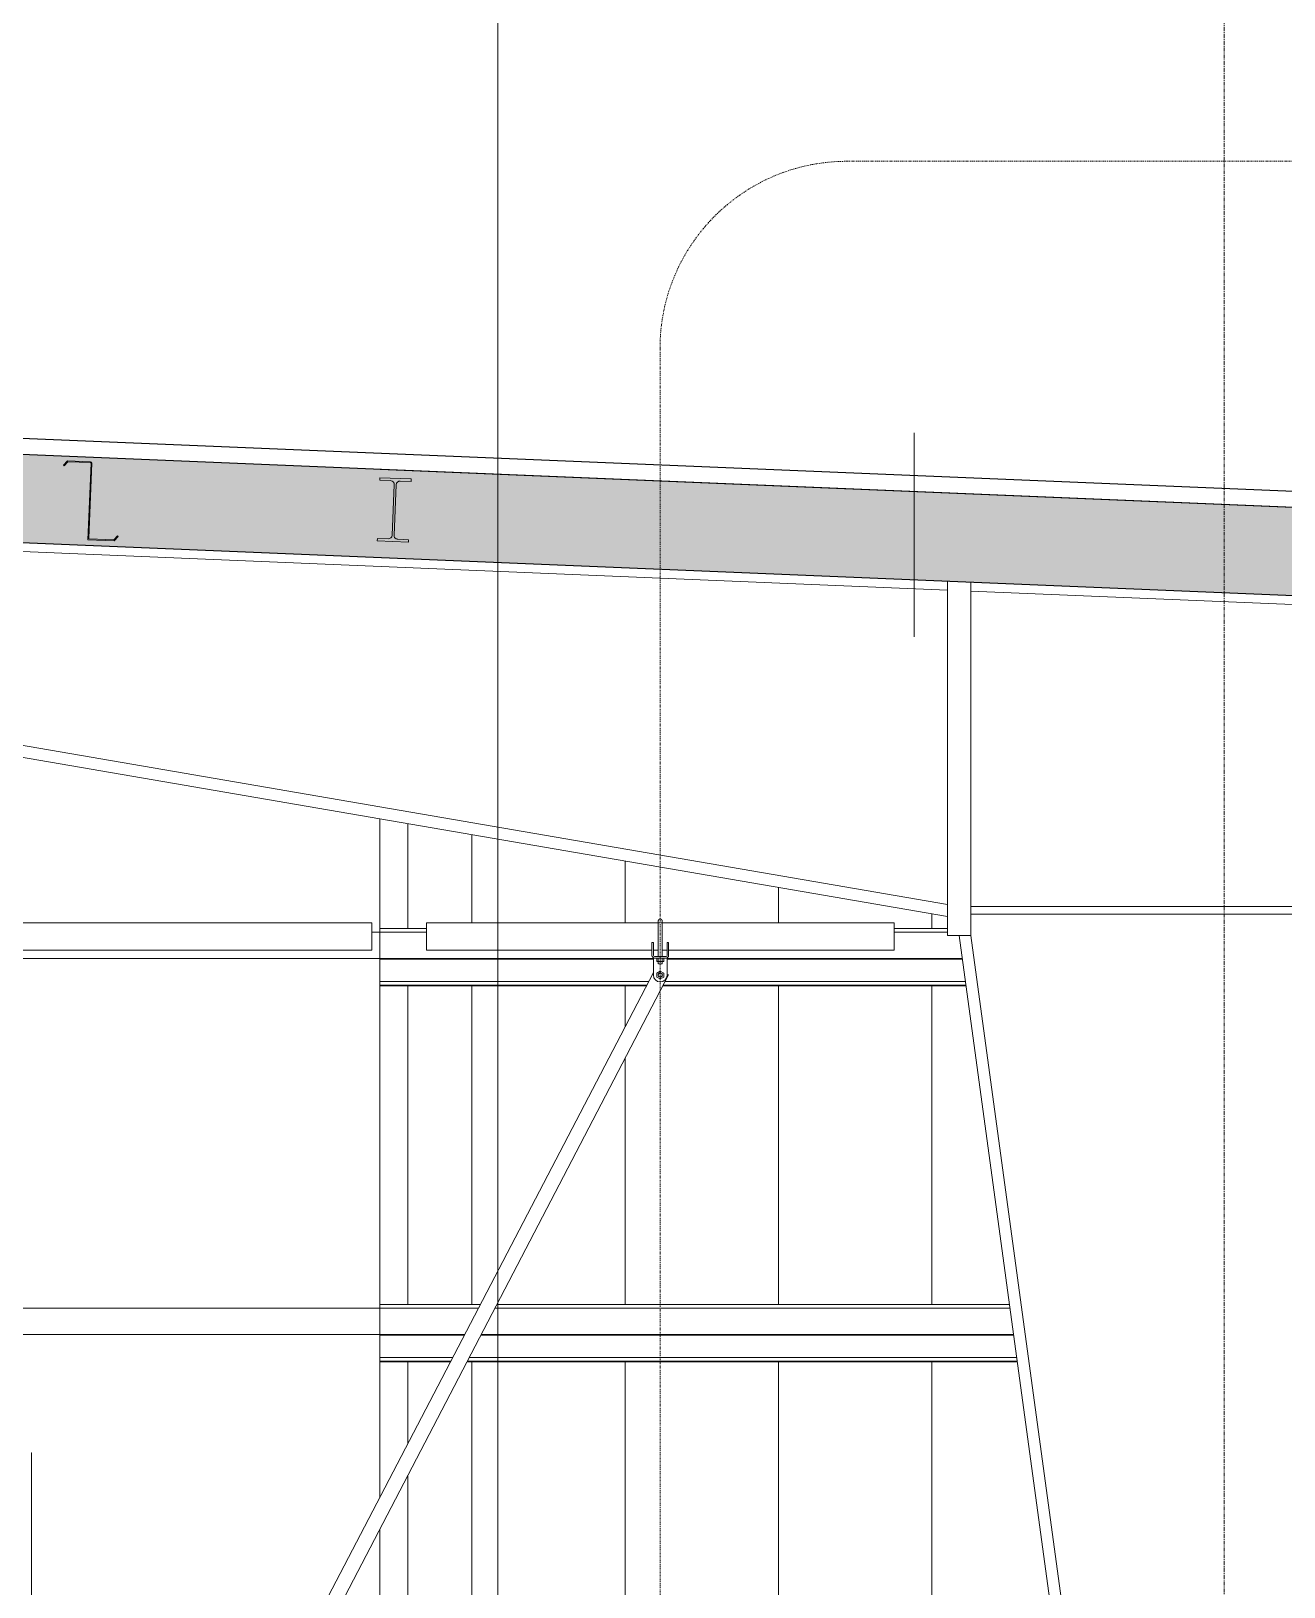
# Model space of a CAD drawing. Header units: inches. Extents: x 21408 to 98131, y -290 to 853.
# Drawn here: x 32570.8 to 32731.6, y 208.8 to 408.5 of the extents above; entities that cross this region are included whole.
import ezdxf

# ---------------------------------------------------------------- set-up
doc = ezdxf.new("R2010")
doc.units = ezdxf.units.IN
doc.header["$MEASUREMENT"] = 0
doc.linetypes.add('Dash Dot 3_16_', pattern=[0.3125, 0.1875, -0.0625, 0, -0.0625])
doc.linetypes.add('Grid Line 1_2_', pattern=[0.875, 0.5, -0.125, 0.125, -0.125])
for name, color, linetype, lineweight in [('A-ANNO-SYMB', 150, 'Continuous', 9), ('A-CLNG', 13, 'Continuous', 9), ('A-CLNG-PATT', 13, 'Continuous', 25), ('A-GLAZ-CWMG', 51, 'Continuous', 9), ('A-ROOF', 132, 'Continuous', 9), ('A-WALL', 113, 'Continuous', 9), ('A-WALL-PATT', 111, 'Continuous', 25), ('EOP-PR', 4, 'Continuous', 13), ('G-ANNO-SYMB', 111, 'Continuous', 9), ('Q-SPCQ', 91, 'Continuous', 9), ('S-BEAM', 12, 'Continuous', 9), ('S-GRID', 1, 'Continuous', 9)]:
    doc.layers.add(name, color=color, linetype=linetype, lineweight=lineweight)

# ---------------------------------------------------------------- blocks, each defined once
blk = doc.blocks.new('Basketball_Backstop-Performance_Sports_Systems-3103-Ceiling_Hung - 27_-0_ to 27_-11 7_8_-706978-Building Section - North_South looking East _ Fitness Center')
at = {"layer": 'Q-SPCQ'}
for p, q in [((22232.68, 294), (22184.79, 294)), ((22232.68, 294), (22232.68, 292.25)), ((22269.62, 294), (22239.68, 294)), ((22239.68, 292.25), (22239.68, 294)), ((22299.68, 294), (22269.79, 294)), ((22299.68, 294), (22299.68, 292.25)), ((22232.68, 292.25), (22232.68, 290.5)), ((22239.68, 290.5), (22239.68, 292.25)), ((22269.43, 292.25), (22269.43, 289.69)), ((22269.93, 289.69), (22269.93, 292.25)), ((22299.68, 292.25), (22299.68, 290.5)), ((22185.74, 290.5), (22232.68, 290.5)), ((22239.68, 290.5), (22268.62, 290.5)), ((22268.8, 291.5), (22268.62, 291.5)), ((22268.62, 291), (22268.62, 291.5)), ((22268.62, 291.5), (22268.62, 291.37)), ((22268.8, 291.5), (22268.62, 291.5)), ((22268.62, 291.35), (22268.62, 291)), ((22268.62, 289.81), (22268.62, 291)), ((22268.8, 291.37), (22268.8, 291.5)), ((22268.8, 291.5), (22268.8, 291)), ((22268.8, 291), (22268.8, 291.35)), ((22268.8, 291), (22268.8, 289.81)), ((22268.8, 290.5), (22269.46, 290.5)), ((22270.43, 289.69), (22268.93, 289.69)), ((22269.43, 290.5), (22269.43, 289.69)), ((22269.89, 290.5), (22270.55, 290.5)), ((22269.93, 289.69), (22269.93, 290.5)), ((22270.74, 291.5), (22270.55, 291.5)), ((22270.55, 291), (22270.55, 291.5)), ((22270.55, 291.5), (22270.55, 291.37)), ((22270.74, 291.5), (22270.55, 291.5)), ((22270.55, 291.35), (22270.55, 291)), ((22270.55, 291), (22270.55, 289.81)), ((22270.74, 291.37), (22270.74, 291.5)), ((22270.74, 291.5), (22270.74, 291)), ((22270.74, 291), (22270.74, 291.35)), ((22270.74, 289.81), (22270.74, 291)), ((22270.74, 290.5), (22299.68, 290.5)), ((22268.8, 287.66), (22190.51, 137.37)), ((22268.93, 289.5), (22268.8, 289.5)), ((22268.8, 289.25), (22268.8, 289.5)), ((22268.8, 289.5), (22268.8, 289.49)), ((22268.8, 288.31), (22268.8, 289.25)), ((22268.8, 288.18), (22268.8, 288.31)), ((22268.8, 287.31), (22268.8, 288.18)), ((22268.93, 289.5), (22270.43, 289.5)), ((22269.24, 289.5), (22269.24, 289.06)), ((22269.68, 289.06), (22269.24, 289.06)), ((22269.68, 287.82), (22269.24, 287.57)), ((22269.24, 287.57), (22269.24, 287.06)), ((22269.43, 289.5), (22269.43, 288.75)), ((22269.68, 288.75), (22269.44, 288.75)), ((22269.68, 289.06), (22269.68, 289.5)), ((22270.12, 289.06), (22269.68, 289.06)), ((22269.92, 288.75), (22269.68, 288.75)), ((22270.12, 287.57), (22269.68, 287.82)), ((22269.93, 288.75), (22269.93, 289.5)), ((22270.12, 289.5), (22270.12, 289.06)), ((22270.12, 287.06), (22270.12, 287.57)), ((22270.55, 289.5), (22270.43, 289.5)), ((22270.55, 289.49), (22270.55, 289.5)), ((22270.55, 289.5), (22270.55, 289.25)), ((22270.55, 289.25), (22270.55, 288.31)), ((22270.55, 288.31), (22270.55, 288.18)), ((22270.55, 288.18), (22270.55, 287.31)), ((22191.6, 135.4), (22270.75, 287.33)), ((22269.24, 287.06), (22269.68, 286.81)), ((22269.68, 286.81), (22270.12, 287.06)), ((22270.63, 287.39), (22270.75, 287.33)), ((22188.96, 226), (22188.99, 226)), ((22188.99, 128), (22188.99, 226))]:
    blk.add_line(p, q, dxfattribs=at)
at = {"layer": 'Q-SPCQ', "flags": 128}
for points in [[(22269.43, 294.25), (22269.43, 294.26), (22269.43, 294.27), (22269.43, 294.28), (22269.43, 294.29), (22269.43, 294.3), (22269.43, 294.31), (22269.44, 294.32), (22269.44, 294.33), (22269.44, 294.34), (22269.45, 294.35), (22269.45, 294.36), (22269.46, 294.37), (22269.46, 294.37), (22269.47, 294.38), (22269.47, 294.39), (22269.48, 294.4), (22269.48, 294.41), (22269.49, 294.41), (22269.5, 294.42), (22269.5, 294.43), (22269.51, 294.44), (22269.52, 294.44), (22269.53, 294.45), (22269.53, 294.45), (22269.54, 294.46), (22269.55, 294.47), (22269.56, 294.47), (22269.57, 294.48), (22269.58, 294.48), (22269.59, 294.48), (22269.6, 294.49), (22269.61, 294.49), (22269.62, 294.49), (22269.63, 294.49), (22269.64, 294.5), (22269.65, 294.5), (22269.66, 294.5), (22269.67, 294.5), (22269.68, 294.5), (22269.68, 294.5)], [(22269.43, 293.97), (22269.43, 294.01), (22269.43, 294.05), (22269.43, 294.08), (22269.43, 294.11), (22269.43, 294.14), (22269.43, 294.17), (22269.43, 294.19), (22269.43, 294.21), (22269.43, 294.22), (22269.43, 294.23), (22269.43, 294.24), (22269.43, 294.25), (22269.43, 294.25)], [(22269.43, 294.25), (22269.43, 294.25), (22269.43, 294.24), (22269.43, 294.24), (22269.43, 294.22), (22269.43, 294.21), (22269.43, 294.19), (22269.43, 294.17), (22269.43, 294.15), (22269.43, 294.12), (22269.43, 294.09), (22269.43, 294.06), (22269.43, 294.02), (22269.43, 293.99), (22269.43, 293.94), (22269.43, 293.9), (22269.43, 293.85), (22269.43, 293.81), (22269.43, 293.75), (22269.43, 293.7), (22269.43, 293.64), (22269.43, 293.58), (22269.43, 293.52), (22269.43, 293.46), (22269.43, 293.4), (22269.43, 293.33), (22269.43, 293.26), (22269.43, 293.19), (22269.43, 293.12), (22269.43, 293.05), (22269.43, 292.97), (22269.43, 292.9), (22269.43, 292.82), (22269.43, 292.75), (22269.43, 292.67), (22269.43, 292.59), (22269.43, 292.51), (22269.43, 292.43), (22269.43, 292.35), (22269.43, 292.27), (22269.43, 292.25)], [(22269.68, 294.5), (22269.69, 294.5), (22269.7, 294.5), (22269.71, 294.5), (22269.72, 294.5), (22269.73, 294.5), (22269.74, 294.49), (22269.75, 294.49), (22269.76, 294.49), (22269.77, 294.48), (22269.78, 294.48), (22269.78, 294.48), (22269.79, 294.47), (22269.8, 294.47), (22269.81, 294.46), (22269.82, 294.46), (22269.83, 294.45), (22269.84, 294.44), (22269.84, 294.44), (22269.85, 294.43), (22269.86, 294.42), (22269.86, 294.42), (22269.87, 294.41), (22269.88, 294.4), (22269.88, 294.39), (22269.89, 294.39), (22269.89, 294.38), (22269.9, 294.37), (22269.9, 294.36), (22269.91, 294.35), (22269.91, 294.34), (22269.91, 294.33), (22269.92, 294.32), (22269.92, 294.31), (22269.92, 294.3), (22269.92, 294.29), (22269.93, 294.28), (22269.93, 294.27), (22269.93, 294.26), (22269.93, 294.25), (22269.93, 294.25)], [(22269.93, 292.25), (22269.93, 292.33), (22269.93, 292.41), (22269.93, 292.49), (22269.93, 292.57), (22269.93, 292.65), (22269.93, 292.73), (22269.93, 292.8), (22269.93, 292.88), (22269.93, 292.95), (22269.93, 293.03), (22269.93, 293.1), (22269.93, 293.17), (22269.93, 293.24), (22269.93, 293.31), (22269.93, 293.38), (22269.93, 293.44), (22269.93, 293.51), (22269.93, 293.57), (22269.93, 293.63), (22269.93, 293.68), (22269.93, 293.74), (22269.93, 293.79), (22269.93, 293.84), (22269.93, 293.89), (22269.93, 293.93), (22269.93, 293.97), (22269.93, 294.01), (22269.93, 294.05), (22269.93, 294.08), (22269.93, 294.11), (22269.93, 294.14), (22269.93, 294.17), (22269.93, 294.19), (22269.93, 294.21), (22269.93, 294.22), (22269.93, 294.23), (22269.93, 294.24), (22269.93, 294.25), (22269.93, 294.25)], [(22269.93, 294.25), (22269.93, 294.25), (22269.93, 294.24), (22269.93, 294.24), (22269.93, 294.22), (22269.93, 294.21), (22269.93, 294.19), (22269.93, 294.17), (22269.93, 294.15), (22269.93, 294.12), (22269.93, 294.09), (22269.93, 294.06), (22269.93, 294.02), (22269.93, 293.99)]]:
    blk.add_lwpolyline(points, dxfattribs=at)
at = {"layer": 'Q-SPCQ'}
for centre, radius, start, end in [((22268.93, 289.81), 0.312, 180, 270), ((22268.93, 289.81), 0.125, 180, 270), ((22270.43, 289.81), 0.313, 270, 0), ((22270.43, 289.81), 0.125, 270, 0), ((22269.68, 287.31), 0.25, 0, 180), ((22269.68, 287.31), 0.25, 120, 180), ((22269.68, 287.31), 0.281, 75, 105), ((22269.68, 287.31), 0.25, 75, 105), ((22269.68, 287.31), 0.875, 180, 0), ((22269.68, 287.31), 0.281, 135, 165), ((22269.68, 287.31), 0.281, 195, 225), ((22269.68, 287.31), 0.25, 180, 195), ((22269.68, 287.31), 0.25, 180, 0), ((22269.68, 287.31), 0.25, 255, 330), ((22269.68, 287.31), 0.281, 255, 285), ((22269.68, 287.31), 0.281, 15, 45), ((22269.68, 287.31), 0.281, 315, 345), ((22269.68, 287.31), 0.25, 0, 15), ((22269.68, 287.31), 0.25, 345, 0)]:
    blk.add_arc(centre, radius, start, end, dxfattribs=at)
blk = doc.blocks.new('Rectangular Mullion - Profile_Polycarbonate_right-1528483-Building Section - North_South looking East _ Fitness Center')
at = {"layer": 'A-GLAZ-CWMG'}
for p, q in [((22237.3, 293.29), (22237.3, 306.76)), ((22237.3, 245.04), (22237.3, 285.94)), ((22237.3, 227.19), (22237.3, 237.69)), ((22237.3, 196.79), (22237.3, 223.13))]:
    blk.add_line(p, q, dxfattribs=at)
blk = doc.blocks.new('columns and girder2 - one-1334686-Building Section - North_South looking East _ Fitness Center')
at = {"layer": 'S-BEAM'}
for p, q in [((22024.63, 348.46), (22306.55, 336.72)), ((22306.55, 337.89), (22306.55, 292.37)), ((22309.55, 292.37), (22309.55, 337.76)), ((22309.55, 336.59), (22352.9, 334.78)), ((22306.55, 296.38), (22142.86, 324.52)), ((22142.77, 323.01), (22306.55, 294.85)), ((22358.05, 296.12), (22309.55, 296.12)), ((22309.55, 295.12), (22358.05, 295.12)), ((22306.55, 292.37), (22309.55, 292.37)), ((22308.04, 292.37), (22347.85, 0)), ((22349.36, 0), (22309.55, 292.37))]:
    blk.add_line(p, q, dxfattribs=at)
blk = doc.blocks.new('Girt_Z - 10_D-1351984-Building Section - North_South looking East _ Fitness Center')
at = {"layer": 'S-BEAM', "lineweight": 15}
for p, q in [((22133.68, 355.81), (22133.17, 355.26)), ((22133.25, 355.18), (22133.72, 355.7)), ((22136.61, 355.69), (22133.68, 355.81)), ((22133.72, 355.7), (22136.61, 355.58)), ((22136.68, 355.5), (22136.27, 345.69)), ((22136.39, 345.88), (22136.79, 355.49)), ((22133.17, 355.26), (22133.25, 355.18)), ((22136.27, 345.69), (22139.65, 345.55)), ((22139.6, 345.67), (22136.46, 345.8)), ((22140.07, 346.18), (22139.6, 345.67)), ((22139.65, 345.55), (22140.15, 346.11)), ((22140.15, 346.11), (22140.07, 346.18))]:
    blk.add_line(p, q, dxfattribs=at)
for centre, radius, start, end in [((22136.6, 355.5), 0.187, 357.6141, 87.6141), ((22136.6, 355.5), 0.0782, 357.6141, 85.4913), ((22136.47, 345.87), 0.0782, 177.6141, 264.5717)]:
    blk.add_arc(centre, radius, start, end, dxfattribs=at)
blk = doc.blocks.new('Girt_Z - 10_D-1223971-Building Section - North_South looking East _ Fitness Center')
at = {"layer": 'S-BEAM'}
for p, q in [((22185.09, 244.56), (22246.35, 244.56)), ((22233.68, 245.04), (22246.6, 245.04)), ((22248.47, 244.56), (22314.55, 244.56)), ((22248.72, 245.04), (22314.48, 245.04)), ((22185, 241.19), (22244.59, 241.19)), ((22233.68, 241.11), (22244.55, 241.11)), ((22246.67, 241.11), (22315.02, 241.11)), ((22246.71, 241.19), (22315.01, 241.19)), ((22233.68, 238.22), (22243.05, 238.22)), ((22233.68, 237.77), (22242.81, 237.77)), ((22233.68, 237.69), (22242.77, 237.69)), ((22244.89, 237.69), (22315.48, 237.69)), ((22244.93, 237.77), (22315.47, 237.77)), ((22245.16, 238.22), (22315.41, 238.22))]:
    blk.add_line(p, q, dxfattribs=at)
blk = doc.blocks.new('Girt_Z - 10_D-1223976-Building Section - North_South looking East _ Fitness Center')
at = {"layer": 'S-BEAM'}
for p, q in [((22104.8, 289.44), (22104.8, 292.81)), ((22104.8, 292.81), (22105.56, 292.81)), ((22112.05, 292.81), (22136.68, 292.81)), ((22232.68, 292.81), (22239.68, 292.81)), ((22233.68, 293.29), (22239.68, 293.29)), ((22299.68, 293.29), (22306.55, 293.29)), ((22299.68, 292.81), (22306.55, 292.81)), ((22104.8, 289.44), (22105.56, 289.44)), ((22112.05, 289.44), (22183.94, 289.44)), ((22185.41, 289.44), (22268.8, 289.44)), ((22233.68, 289.36), (22268.8, 289.36)), ((22270.55, 289.44), (22308.44, 289.44)), ((22270.55, 289.36), (22308.45, 289.36)), ((22233.68, 286.47), (22268.18, 286.47)), ((22233.68, 286.02), (22267.95, 286.02)), ((22233.68, 285.94), (22267.91, 285.94)), ((22270.02, 285.94), (22308.91, 285.94)), ((22270.06, 286.02), (22308.9, 286.02)), ((22270.3, 286.47), (22308.84, 286.47))]:
    blk.add_line(p, q, dxfattribs=at)
blk = doc.blocks.new('W-Wide Flange - W8X15-1528935-Building Section - North_South looking East _ Fitness Center')
at = {"layer": 'S-BEAM', "lineweight": 15}
for p, q in [((22233.7, 351.14), (22233.69, 350.83)), ((22233.69, 350.83), (22235.07, 350.77)), ((22237.71, 350.98), (22233.7, 351.14)), ((22235.55, 350.25), (22235.28, 343.77)), ((22235.53, 343.76), (22235.8, 350.24)), ((22236.31, 350.72), (22237.7, 350.66)), ((22237.7, 350.66), (22237.71, 350.98)), ((22233.38, 343.36), (22233.37, 343.04)), ((22233.37, 343.04), (22237.37, 342.87)), ((22234.76, 343.3), (22233.38, 343.36)), ((22237.39, 343.19), (22236, 343.25)), ((22237.37, 342.87), (22237.39, 343.19))]:
    blk.add_line(p, q, dxfattribs=at)
for centre, radius, start, end in [((22235.05, 350.27), 0.498, 357.6141, 87.6141), ((22236.29, 350.22), 0.497, 87.6141, 177.6141), ((22234.78, 343.79), 0.498, 267.6141, 357.6141), ((22236.02, 343.74), 0.497, 177.6141, 267.6141)]:
    blk.add_arc(centre, radius, start, end, dxfattribs=at)

msp = doc.modelspace()

# ---------------------------------------------------------------- hatches: boundary and pattern name
at = {"layer": 'A-CLNG-PATT', "lineweight": 9}
h = msp.add_hatch(dxfattribs=at)
h.set_pattern_fill('FP_31', color=256, style=0, pattern_type=2)
h.set_pattern_definition([(161.57, (22011.972, 102.96), (-7.6802237, -0.0009796), [0, -54.643, 6.067, 0]), (18.43, (22010.052, 102.96), (-7.6802237, 0.0009796), [0, -54.643, 6.067, 0]), (108.43, (22011.972, 102.96), (3.8382953, -19.2013653), [18.211, -42.499]), (71.57, (22010.052, 102.96), (3.8382953, 19.2013653), [18.211, -42.499])])
h.paths.add_polyline_path([(32752.57, 335.22), (32752.57, 346.48), (31516.94, 397.96), (31516.94, 386.7), (32641.23, 339.86)], flags=0)
at = {"layer": 'A-WALL-PATT', "lineweight": 9}
h = msp.add_hatch(dxfattribs=at)
h.set_pattern_fill('FP_37', color=256, style=0, pattern_type=2)
h.set_pattern_definition([(90, (22233.678, 0), (-19.685, 1e-15), [])])
h.paths.add_polyline_path([(32619.19, 2.24), (32620.52, 2.24), (32620.52, 4), (32619.19, 4)], flags=0)
h.paths.add_polyline_path([(32718.7, 2.24), (32729.44, 2.24), (32723.25, 47.7), (32619.19, 47.7), (32619.19, 37.12), (32641.32, 37.12), (32647.67, 37.04), (32647.76, 37.09), (32648.44, 36.98), (32648.49, 36.88), (32649.03, 36.74), (32649.44, 36), (32649.2, 35.45), (32648.28, 34.97), (32647.88, 34.94), (32646.92, 34.91), (32644.45, 34.88), (32629.16, 34.88), (32619.19, 34.87), (32619.19, 32.5), (32620.52, 32.5), (32620.52, 34.87), (32622.56, 34.87), (32622.56, 32.5), (32631.21, 32.5), (32631.25, 34.87), (32633.26, 34.87), (32633.26, 32.5), (32639.18, 32.5), (32639.18, 34.87), (32641.24, 34.87), (32641.24, 32.5), (32644.39, 32.5), (32644.45, 34.87), (32646.43, 34.87), (32646.49, 32.5), (32646.78, 32.5), (32646.79, 34.87), (32648.94, 34.87), (32648.94, 2.24), (32679.97, 2.24)], flags=0)
h.paths.add_polyline_path([(32639.18, 2.24), (32639.18, 4), (32633.26, 4), (32633.26, 2.24)], flags=0)
h.paths.add_polyline_path([(32622.56, 2.24), (32631.21, 2.24), (32631.21, 4), (32622.56, 4)], flags=0)
h.paths.add_polyline_path([(32646.78, 2.24), (32646.78, 4), (32646.43, 4), (32646.43, 2.24)], flags=0)
h.paths.add_polyline_path([(32641.24, 2.24), (32644.39, 2.24), (32644.39, 4), (32641.24, 4), (32641.24, 3.2)], flags=0)
h.paths.add_polyline_path([(32629.52, 28.5), (32631.21, 28.5), (32631.21, 31.5), (32622.56, 31.5), (32622.56, 28.5), (32628.19, 28.5)], flags=0)
h.paths.add_polyline_path([(32646.49, 28.5), (32646.78, 28.5), (32646.78, 31.5), (32646.43, 31.43), (32646.43, 28.5)], flags=0)
h.paths.add_polyline_path([(32620.3, 28.5), (32620.52, 28.5), (32620.52, 31.5), (32619.19, 31.5), (32619.19, 28.5)], flags=0)
h.paths.add_polyline_path([(32642.57, 28.5), (32644.39, 28.5), (32644.39, 31.5), (32641.24, 31.5), (32641.24, 28.5), (32641.46, 28.5)], flags=0)
h.paths.add_polyline_path([(32633.46, 28.5), (32639.18, 28.5), (32639.18, 31.5), (32633.26, 31.5), (32633.26, 28.5)], flags=0)
h.paths.add_polyline_path([(32718.7, 55.05), (32722.25, 55.05), (32716.63, 96.32), (32619.19, 96.32), (32619.19, 55.05), (32641.23, 55.05)], flags=0)
h.paths.add_polyline_path([(32641.23, 103.68), (32715.62, 103.68), (32714.69, 110.55), (32708.94, 110.61), (32703.44, 110.84), (32698.73, 111.47), (32695.54, 112.06), (32691.52, 113.12), (32687.14, 114.74), (32682.42, 116.9), (32678.66, 119.07), (32675.43, 121.38), (32672.76, 123.7), (32670.09, 126.35), (32669.09, 127.49), (32666.91, 130.39), (32665.5, 132.62), (32664.5, 134.47), (32663.14, 137.49), (32662.19, 140.51), (32662.01, 141.19), (32619.19, 141.19), (32619.19, 103.68)], flags=0)
h.paths.add_polyline_path([(32641.23, 148.54), (32660.98, 148.54), (32660.94, 149.72), (32660.94, 154.5), (32619.19, 154.5), (32619.19, 148.54)], flags=0)
h.paths.add_polyline_path([(32706.2, 172.91), (32703.95, 189.44), (32619.19, 189.44), (32619.19, 186.5), (32674.31, 186.42), (32675.86, 186.41), (32676.94, 186.5), (32679.97, 186.19), (32688.19, 183.9), (32691.6, 182.63), (32695.48, 180.78), (32699.65, 178.26), (32703.61, 175.26), (32706.04, 173.06)], flags=0)
h.paths.add_polyline_path([(32742.09, 196.3), (32750.95, 196.31), (32750.95, 237.31), (32741.44, 237.31), (32741.44, 196.31), (32742.02, 196.79), (32742.09, 196.71), (32741.6, 196.3), (32742.02, 196.3)], flags=0)
h.paths.add_polyline_path([(32690.96, 196.79), (32702.95, 196.79), (32697.38, 237.69), (32626.78, 237.69), (32619.19, 223.13), (32619.19, 196.79), (32689.93, 196.79)], flags=0)
h.paths.add_polyline_path([(32619.19, 227.19), (32624.66, 237.69), (32619.19, 237.69), (32619.19, 232.74)], flags=0)
h.paths.add_polyline_path([(32741.55, 241.3), (32750.95, 241.3), (32750.87, 285.94), (32750.8, 286.02), (32750.95, 286.15), (32750.95, 289.44), (32741.44, 289.36), (32741.44, 244.56), (32742.02, 245.04), (32742.09, 244.96), (32741.55, 244.51), (32741.51, 241.3)], flags=0)
h.paths.add_polyline_path([(32691.44, 245.04), (32696.38, 245.04), (32690.81, 285.94), (32651.91, 285.94), (32630.61, 245.04), (32690.96, 245.04)], flags=0)
h.paths.add_polyline_path([(32619.19, 245.04), (32628.49, 245.04), (32649.8, 285.94), (32619.19, 285.94), (32619.19, 271.82)], flags=0)
h.paths.add_polyline_path([(32741.44, 289.44), (32741.63, 289.55), (32750.95, 289.55), (32750.95, 335.28), (32741.44, 335.68), (32741.44, 292.81), (32742.02, 293.29), (32742.09, 293.21), (32741.55, 292.76), (32741.51, 289.55)], flags=0)
h.paths.add_polyline_path([(32681.57, 293.29), (32688.44, 293.29), (32688.44, 294.85), (32619.19, 306.76), (32619.19, 293.29), (32621.57, 293.29), (32621.57, 294), (32651.33, 294.04), (32651.41, 294.3), (32651.57, 294.44), (32651.79, 294.1), (32651.82, 294), (32681.57, 293.94), (32681.57, 293.4)], flags=0)
h.paths.add_polyline_path([(32753.45, 345.4), (32754.07, 345.99), (32754.07, 346.43), (32752.57, 346.47), (32752.57, 345.44)], flags=0)

# ---------------------------------------------------------------- linework, layer by layer
at = {"layer": 'A-ANNO-SYMB', "linetype": 'Dash Dot 3_16_'}
for p, q in [((32804.61, 391.76), (32675.54, 391.76)), ((32651.54, 367.76), (32651.54, -47.05))]:
    msp.add_line(p, q, dxfattribs=at)
msp.add_arc((32675.54, 367.76), 24, 90, 180, dxfattribs=at)
at = {"layer": 'A-CLNG', "lineweight": 25}
for p, q in [((32752.57, 346.48), (31516.94, 397.96)), ((31516.94, 386.7), (32752.57, 335.22))]:
    msp.add_line(p, q, dxfattribs=at)
at = {"layer": 'A-ROOF', "lineweight": 25}
for p, q in [((32814.99, 345.96), (31502.35, 400.65)), ((31502.35, 398.65), (32814.99, 343.95))]:
    msp.add_line(p, q, dxfattribs=at)
at = {"layer": 'A-WALL'}
for p, q in [((32754.07, 346.43), (32615.63, 352.2)), ((32615.57, 220.23), (32615.57, 307.38)), ((32615.57, 196.31), (32615.57, 216.18))]:
    msp.add_line(p, q, dxfattribs=at)
at = {"layer": 'EOP-PR'}
msp.add_line((32684.14, 356.89), (32684.14, 330.72), dxfattribs=at)
at = {"layer": 'G-ANNO-SYMB'}
msp.add_line((32630.73, 545.16), (32630.73, -79.66), dxfattribs=at)
at = {"layer": 'S-GRID', "linetype": 'Grid Line 1_2_'}
msp.add_line((32723.94, -273.16), (32723.94, 738.66), dxfattribs=at)

# ---------------------------------------------------------------- block references
at = {"layer": 'A-GLAZ-CWMG'}
msp.add_blockref('Rectangular Mullion - Profile_Polycarbonate_right-1528483-Building Section - North_South looking East _ Fitness Center', (10381.89, 0), dxfattribs=at)
at = {"layer": 'Q-SPCQ'}
msp.add_blockref('Basketball_Backstop-Performance_Sports_Systems-3103-Ceiling_Hung - 27_-0_ to 27_-11 7_8_-706978-Building Section - North_South looking East _ Fitness Center', (10381.89, 0), dxfattribs=at)
at = {"layer": 'S-BEAM'}
for name, p in [('columns and girder2 - one-1334686-Building Section - North_South looking East _ Fitness Center', (10381.89, 0)), ('Girt_Z - 10_D-1351984-Building Section - North_South looking East _ Fitness Center', (10441.84, -2.5)), ('W-Wide Flange - W8X15-1528935-Building Section - North_South looking East _ Fitness Center', (10381.89, 0)), ('Girt_Z - 10_D-1223976-Building Section - North_South looking East _ Fitness Center', (10381.89, 0)), ('Girt_Z - 10_D-1223971-Building Section - North_South looking East _ Fitness Center', (10381.89, 0))]:
    msp.add_blockref(name, p, dxfattribs=at)

doc.saveas('drawing.dxf')
